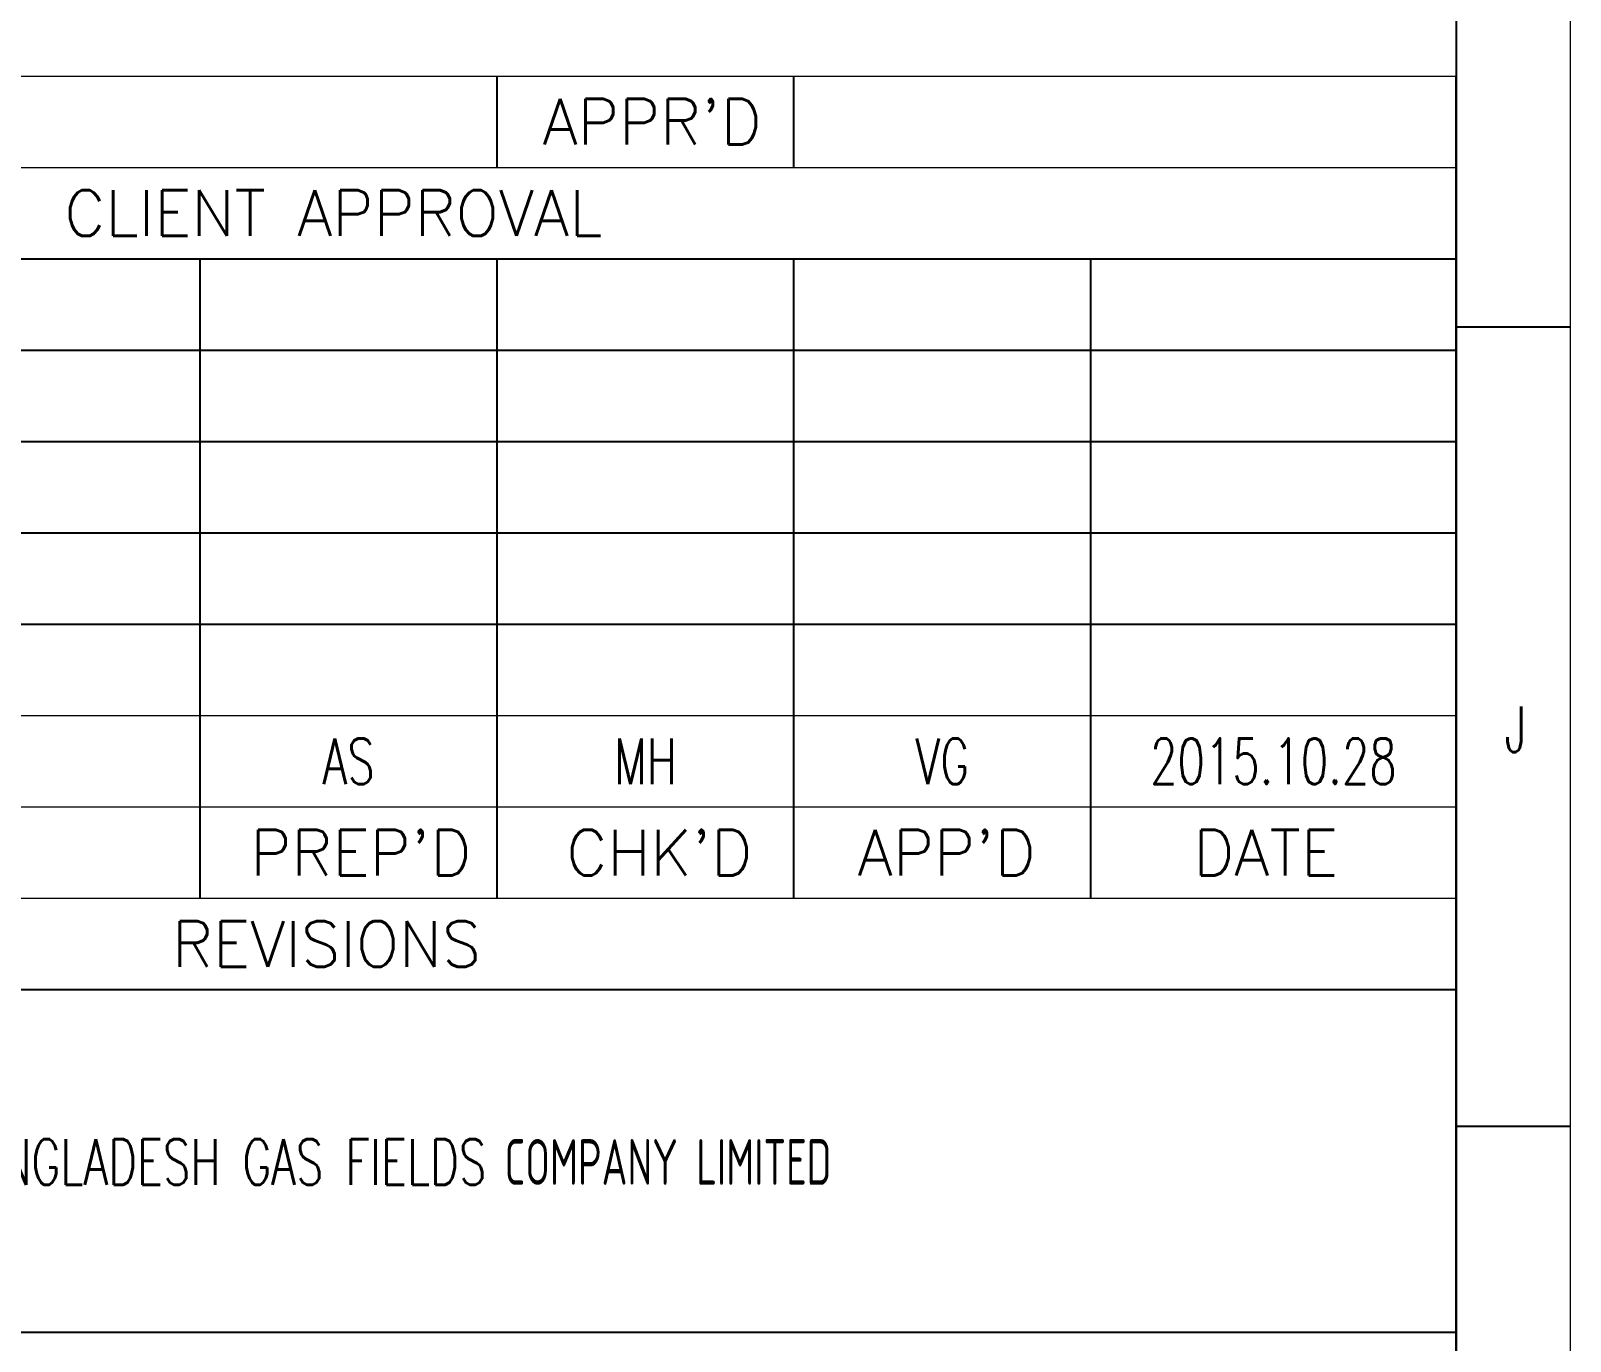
# Model space of a CAD drawing. Header units: millimetres. Extents: x 3292726 to 8935364, y 4222064 to 4817603.
# Drawn here: x 4998221 to 5093612, y 4307810 to 4388996 of the extents above; entities that cross this region are included whole.
import ezdxf
from ezdxf.enums import TextEntityAlignment as Align

# ---------------------------------------------------------------- set-up
doc = ezdxf.new("R2010")
doc.units = ezdxf.units.MM
doc.layers.add('TEG BORDER', color=7, linetype='Continuous')
doc.styles.add('HZTXT', font='simplexs.shx', dxfattribs={"width": 0.7, "bigfont": 'hztxt.shx'})
doc.styles.add('TEG BORDER', font='txt_qlt.shx', dxfattribs={"width": 0.7, "bigfont": 'hztxt.shx'})

# ---------------------------------------------------------------- blocks, each defined once
blk = doc.blocks.new('TEG BORDER A2')
for p, q in [((589, 5), (589, 116)), ((594, 105), (589, 105)), ((594, 70), (589, 70))]:
    blk.add_line(p, q)
at = {"color": 5, "lineweight": 15}
blk.add_lwpolyline([(0, 420), (594, 420), (594, 0), (0, 0)], close=True, dxfattribs=at)
blk.add_lwpolyline([(5, 415), (589, 415), (589, 5), (5, 5)], close=True)
at = {"layer": 'TEG BORDER', "lineweight": 15}
for p, q in [((489, 116), (589, 116)), ((489, 112), (589, 112)), ((489, 88), (589, 88)), ((489, 88), (589, 88)), ((489, 84), (589, 84)), ((489, 80), (589, 80))]:
    blk.add_line(p, q, dxfattribs=at)
at = {"layer": 'TEG BORDER'}
for p, q in [((547, 112), (547, 116)), ((560, 112), (560, 116)), ((489, 108), (589, 108)), ((534, 80), (534, 108)), ((547, 80), (547, 108)), ((560, 80), (560, 108)), ((573, 80), (573, 108)), ((489, 104), (589, 104)), ((489, 100), (589, 100)), ((489, 96), (589, 96)), ((489, 92), (589, 92)), ((489, 76), (589, 76))]:
    blk.add_line(p, q, dxfattribs=at)
at = {"layer": 'TEG BORDER', "color": 0}
blk.add_line((489, 61), (589, 61), dxfattribs=at)
at = {"insert": (592.09, 88.389), "char_height": 2, "width": 2, "attachment_point": 3, "style": 'TEG BORDER'}
blk.add_mtext('J', dxfattribs=at)
at = {"layer": 'TEG BORDER', "style": 'TEG BORDER'}
for s, p in [("APPR'D", (548.993, 113)), ('CLIENT APPROVAL', (528.047, 109)), ("PREP'D", (536.193, 81)), ("CHK'D", (550.035, 81)), ("APP'D", (562.793, 81)), ('DATE', (577.489, 81)), ('REVISIONS', (532.76, 77))]:
    blk.add_text(s, height=2, dxfattribs=at).set_placement(p)
at = {"layer": 'TEG BORDER', "lineweight": 25, "insert": (522.952, 68.449), "char_height": 2, "width": 66.04765, "attachment_point": 4, "style": 'TEG BORDER'}
blk.add_mtext('{\\C7;BANGLADESH GAS FIELDS\\Fisocp3|c134; CO\\Fisocp3|c0;MPANY\\Fisocp3|c134; L\\Fisocp3|c0;IMI\\Fisocp3|c134;T\\Fisocp3|c0;E\\Fisocp3|c134;D}', dxfattribs=at)

msp = doc.modelspace()

# ---------------------------------------------------------------- block references
at = {"xscale": 1414.88734581748, "yscale": 1414.88734581748, "zscale": 1414.88734581748}
msp.add_blockref('TEG BORDER A2', (4253169, 4222064), dxfattribs=at)

# ---------------------------------------------------------------- texts
at = {"layer": 'TEG BORDER', "style": 'HZTXT', "width": 0.7}
for s, p in [('AS', (5017916, 4343744)), ('MH', (5036309, 4343744)), ('VG', (5054703, 4343744)), ('2015.10.28', (5075218, 4343744))]:
    msp.add_text(s, height=2829.8, dxfattribs=at).set_placement(p, align=Align.MIDDLE_CENTER)

doc.saveas('drawing.dxf')
